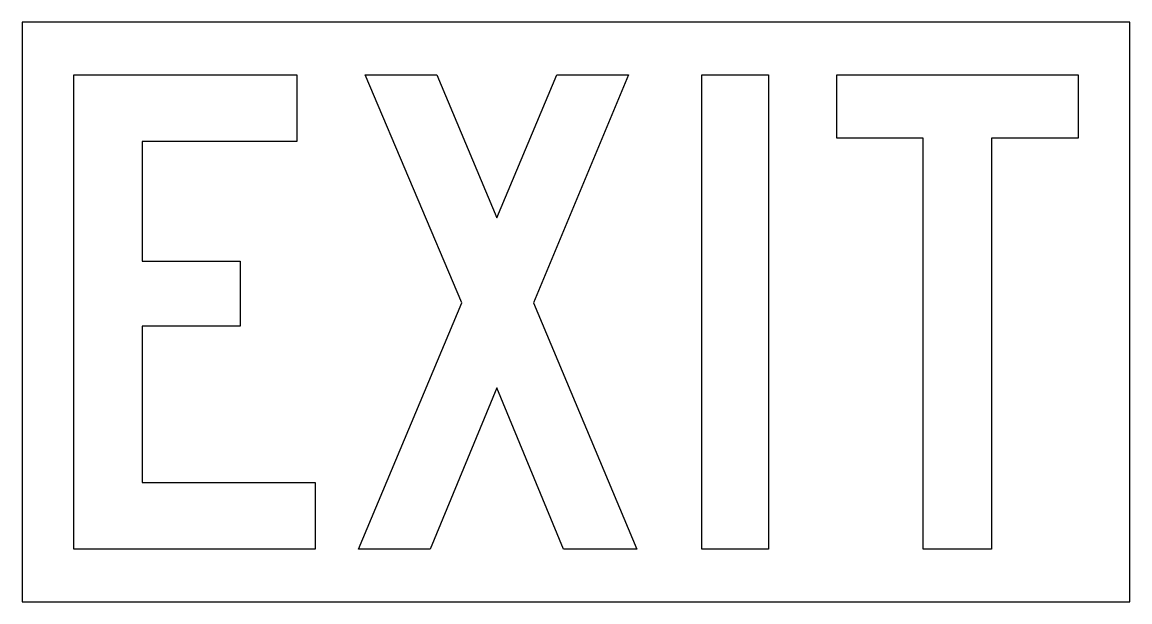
# Model space of a CAD drawing. Extents: x 0 to 84, y 0 to 44.
import ezdxf

# ---------------------------------------------------------------- set-up
doc = ezdxf.new("R2010")
doc.units = 0
doc.layers.add('CUT', color=7, linetype='Continuous')
doc.layers.add('OUTSIDE', color=1, linetype='Continuous')

msp = doc.modelspace()

# ---------------------------------------------------------------- linework, layer by layer
at = {"layer": 'CUT'}
for points in [[(20.8392, 40), (20.8392, 34.9456), (9.0924, 34.9456), (9.0924, 25.852), (16.5444, 25.852), (16.5444, 20.9272), (9.0924, 20.9272), (9.0924, 9.0544), (22.2288, 9.0544), (22.2288, 4), (3.9156, 4), (3.9156, 40)], [(30.948, 4), (25.5156, 4), (33.3456, 22.6948), (26.0196, 40), (31.452, 40), (35.9988, 29.1352), (40.5456, 40), (45.978, 40), (38.778, 22.6948), (46.608, 4), (41.0532, 4), (35.9988, 16.2544)], [(56.5872, 40), (56.5872, 4), (51.5364, 4), (51.5364, 40)], [(68.334, 4), (68.334, 35.2012), (61.7676, 35.2012), (61.7676, 40), (80.0844, 40), (80.0844, 35.2012), (73.5144, 35.2012), (73.5144, 4)]]:
    msp.add_lwpolyline(points, close=True, dxfattribs=at)
at = {"layer": 'OUTSIDE'}
msp.add_lwpolyline([(0, 0), (84, 0), (84, 44), (0, 44)], close=True, dxfattribs=at)

doc.saveas('drawing.dxf')
